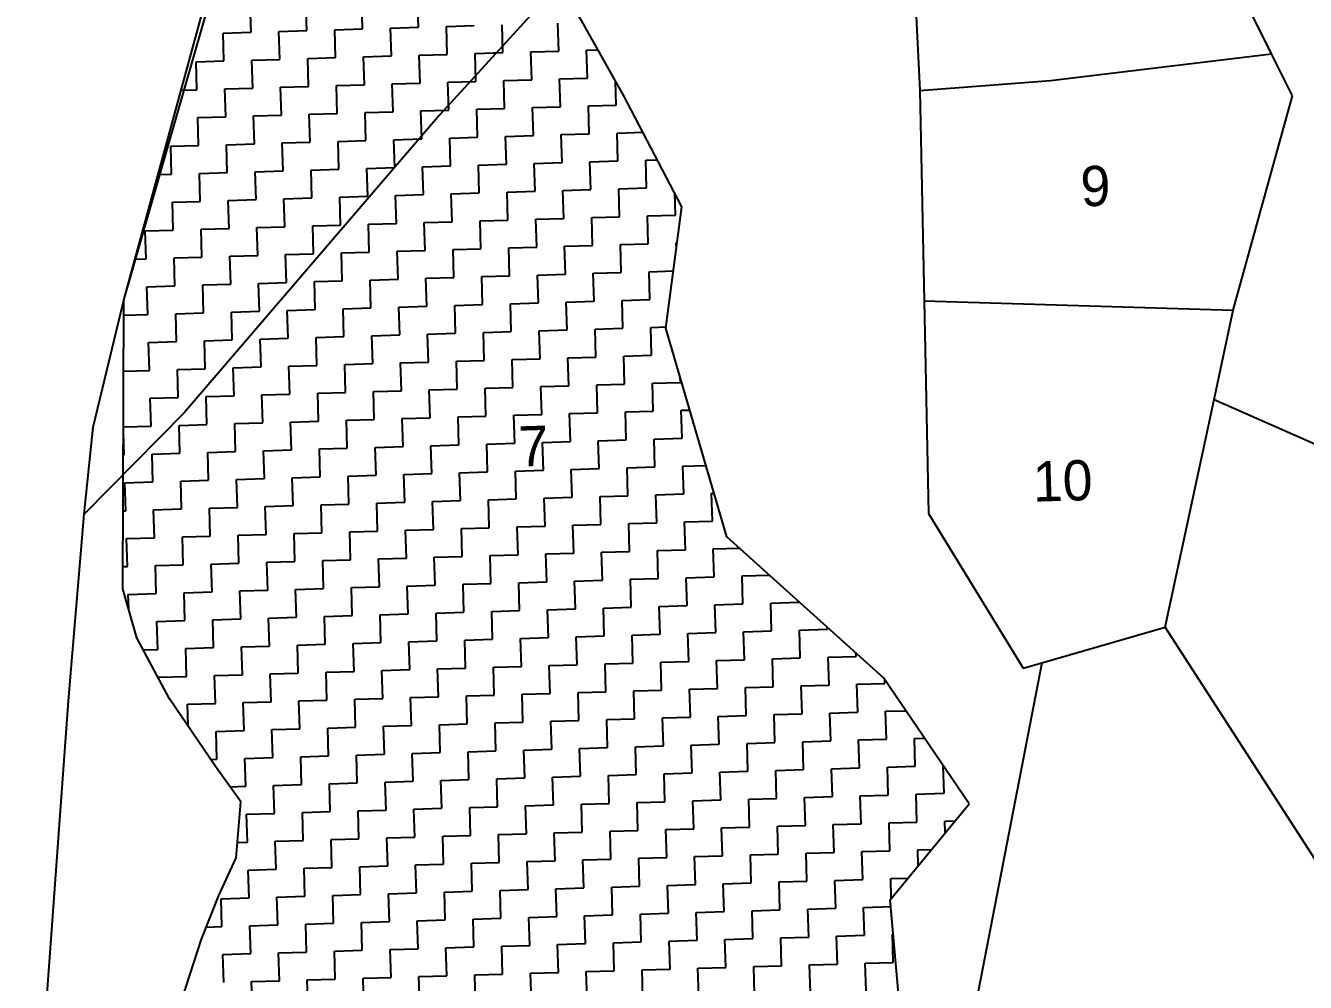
# Model space of a CAD drawing. Header units: metres. Extents: x 289662 to 290738, y 2016260 to 2018343.
# Drawn here: x 289930.3 to 290072.6, y 2017146.6 to 2017253 of the extents above; entities that cross this region are included whole.
import ezdxf
from ezdxf.enums import TextEntityAlignment as Align

# ---------------------------------------------------------------- set-up
doc = ezdxf.new("R2010")
doc.units = ezdxf.units.M
for name, color, linetype in [('POLY_HATCH', 12, 'Continuous'), ('POLY_PARCEL', 6, 'Continuous'), ('TEXT_PARCEL', 7, 'Continuous'), ('V_BOUND_LINE', 7, 'Continuous')]:
    doc.layers.add(name, color=color, linetype=linetype)
doc.styles.add('TEXT_MAP', font='', dxfattribs={"height": 2.5})
doc.styles.get('TEXT_MAP').set_extended_font_data('Kruti Dev 050')

msp = doc.modelspace()

# ---------------------------------------------------------------- linework, layer by layer
at = {"layer": 'POLY_HATCH'}
for p, q in [((289941.25, 2017222.41), (289968.96, 2017323.87)), ((289996.87, 2017245.16), (289991.83, 2017254.12)), ((290003.31, 2017232.79), (289996.87, 2017245.16)), ((290001.54, 2017219.3), (290003.31, 2017232.79)), ((289941.16, 2017190.32), (289941.25, 2017222.41)), ((290008.31, 2017196.09), (290001.54, 2017219.3)), ((290025.72, 2017180.43), (290008.31, 2017196.09)), ((289942.7, 2017184.86), (289941.16, 2017190.32)), ((289946.35, 2017178.09), (289942.7, 2017184.86)), ((290035.25, 2017166.41), (290025.72, 2017180.43)), ((289951.39, 2017170.67), (289946.35, 2017178.09)), ((289954.26, 2017166.63), (289951.39, 2017170.67)), ((289953.76, 2017160.42), (289954.26, 2017166.63)), ((290026.46, 2017155.74), (290035.25, 2017166.41)), ((289951.82, 2017156.23), (289953.76, 2017160.42)), ((289949.9, 2017151.36), (289951.82, 2017156.23)), ((290028.42, 2017133.7), (290026.46, 2017155.74)), ((289946.75, 2017141.63), (289949.9, 2017151.36))]:
    msp.add_line(p, q, dxfattribs=at)
at = {"layer": 'POLY_HATCH', "linetype": 'Continuous'}
for p, q in [((289974.02, 2017252.77), (289973.92, 2017255.87)), ((289955.4, 2017252.21), (289955.31, 2017255.32)), ((289961.61, 2017252.4), (289961.51, 2017255.5)), ((289967.81, 2017252.58), (289967.72, 2017255.69)), ((289977.12, 2017252.86), (289980.22, 2017252.96)), ((289983.41, 2017249.95), (289983.32, 2017253.05)), ((289989.62, 2017250.13), (289989.53, 2017253.23)), ((289952.3, 2017252.12), (289955.4, 2017252.21)), ((289952.39, 2017249.02), (289952.3, 2017252.12)), ((289958.5, 2017252.31), (289961.61, 2017252.4)), ((289958.6, 2017249.2), (289958.5, 2017252.31)), ((289964.71, 2017252.49), (289967.81, 2017252.58)), ((289964.8, 2017249.39), (289964.71, 2017252.49)), ((289970.91, 2017252.68), (289974.02, 2017252.77)), ((289971.01, 2017249.58), (289970.91, 2017252.68)), ((289977.21, 2017249.76), (289977.12, 2017252.86)), ((289986.52, 2017250.04), (289989.62, 2017250.13)), ((289986.61, 2017246.94), (289986.52, 2017250.04)), ((289992.72, 2017250.23), (289994, 2017250.26)), ((289992.81, 2017247.12), (289992.72, 2017250.23)), ((289949.29, 2017248.92), (289952.39, 2017249.02)), ((289949.38, 2017245.82), (289949.29, 2017248.92)), ((289955.49, 2017249.11), (289958.6, 2017249.2)), ((289955.59, 2017246.01), (289955.49, 2017249.11)), ((289961.7, 2017249.3), (289964.8, 2017249.39)), ((289961.79, 2017246.19), (289961.7, 2017249.3)), ((289967.9, 2017249.48), (289971.01, 2017249.58)), ((289968, 2017246.38), (289967.9, 2017249.48)), ((289974.11, 2017249.67), (289977.21, 2017249.76)), ((289974.2, 2017246.57), (289974.11, 2017249.67)), ((289980.31, 2017249.85), (289983.41, 2017249.95)), ((289980.41, 2017246.75), (289980.31, 2017249.85)), ((289947.63, 2017245.77), (289949.38, 2017245.82)), ((289952.49, 2017245.92), (289955.59, 2017246.01)), ((289952.58, 2017242.81), (289952.49, 2017245.92)), ((289958.69, 2017246.1), (289961.79, 2017246.19)), ((289958.78, 2017243), (289958.69, 2017246.1)), ((289964.89, 2017246.29), (289968, 2017246.38)), ((289964.99, 2017243.18), (289964.89, 2017246.29)), ((289971.1, 2017246.47), (289974.2, 2017246.57)), ((289971.19, 2017243.37), (289971.1, 2017246.47)), ((289977.3, 2017246.66), (289980.41, 2017246.75)), ((289977.4, 2017243.56), (289977.3, 2017246.66)), ((289983.51, 2017246.84), (289986.61, 2017246.94)), ((289983.6, 2017243.74), (289983.51, 2017246.84)), ((289989.71, 2017247.03), (289992.81, 2017247.12)), ((289989.81, 2017243.93), (289989.71, 2017247.03)), ((289996.01, 2017244.11), (289995.93, 2017246.83)), ((289955.68, 2017242.91), (289958.78, 2017243)), ((289961.88, 2017243.09), (289964.99, 2017243.18)), ((289961.98, 2017239.99), (289961.88, 2017243.09)), ((289968.09, 2017243.28), (289971.19, 2017243.37)), ((289968.18, 2017240.18), (289968.09, 2017243.28)), ((289974.29, 2017243.46), (289977.4, 2017243.56)), ((289974.39, 2017240.36), (289974.29, 2017243.46)), ((289980.5, 2017243.65), (289983.6, 2017243.74)), ((289980.59, 2017240.55), (289980.5, 2017243.65)), ((289986.7, 2017243.84), (289989.81, 2017243.93)), ((289986.8, 2017240.73), (289986.7, 2017243.84)), ((289992.91, 2017244.02), (289996.01, 2017244.11)), ((289993, 2017240.92), (289992.91, 2017244.02)), ((289949.48, 2017242.72), (289952.58, 2017242.81)), ((289949.57, 2017239.62), (289949.48, 2017242.72)), ((289955.77, 2017239.8), (289955.68, 2017242.91)), ((289965.08, 2017240.08), (289968.18, 2017240.18)), ((289965.17, 2017236.98), (289965.08, 2017240.08)), ((289971.28, 2017240.27), (289974.39, 2017240.36)), ((289971.38, 2017237.17), (289971.28, 2017240.27)), ((289977.49, 2017240.45), (289980.59, 2017240.55)), ((289977.58, 2017237.35), (289977.49, 2017240.45)), ((289983.69, 2017240.64), (289986.8, 2017240.73)), ((289983.79, 2017237.54), (289983.69, 2017240.64)), ((289989.9, 2017240.83), (289993, 2017240.92)), ((289989.99, 2017237.72), (289989.9, 2017240.83)), ((289996.1, 2017241.01), (289998.98, 2017241.1)), ((289996.2, 2017237.91), (289996.1, 2017241.01)), ((289946.47, 2017239.53), (289949.57, 2017239.62)), ((289946.56, 2017236.42), (289946.47, 2017239.53)), ((289952.67, 2017239.71), (289955.77, 2017239.8)), ((289952.76, 2017236.61), (289952.67, 2017239.71)), ((289958.88, 2017239.9), (289961.98, 2017239.99)), ((289958.97, 2017236.79), (289958.88, 2017239.9)), ((289974.48, 2017237.26), (289977.58, 2017237.35)), ((289974.57, 2017234.16), (289974.48, 2017237.26)), ((289980.68, 2017237.44), (289983.79, 2017237.54)), ((289980.78, 2017234.34), (289980.68, 2017237.44)), ((289986.89, 2017237.63), (289989.99, 2017237.72)), ((289986.98, 2017234.53), (289986.89, 2017237.63)), ((289993.09, 2017237.82), (289996.2, 2017237.91)), ((289993.19, 2017234.71), (289993.09, 2017237.82)), ((289999.3, 2017238), (290000.57, 2017238.04)), ((289999.39, 2017234.9), (289999.3, 2017238)), ((289945.07, 2017236.38), (289946.56, 2017236.42)), ((289949.66, 2017236.52), (289952.76, 2017236.61)), ((289949.75, 2017233.41), (289949.66, 2017236.52)), ((289955.87, 2017236.7), (289958.97, 2017236.79)), ((289955.96, 2017233.6), (289955.87, 2017236.7)), ((289962.07, 2017236.89), (289965.17, 2017236.98)), ((289962.16, 2017233.79), (289962.07, 2017236.89)), ((289968.28, 2017237.07), (289971.38, 2017237.17)), ((289968.37, 2017233.97), (289968.28, 2017237.07)), ((289983.88, 2017234.44), (289986.98, 2017234.53)), ((289983.97, 2017231.33), (289983.88, 2017234.44)), ((289990.08, 2017234.62), (289993.19, 2017234.71)), ((289990.18, 2017231.52), (289990.08, 2017234.62)), ((289996.29, 2017234.81), (289999.39, 2017234.9)), ((289996.38, 2017231.7), (289996.29, 2017234.81)), ((289946.65, 2017233.32), (289949.75, 2017233.41)), ((289946.75, 2017230.22), (289946.65, 2017233.32)), ((289952.86, 2017233.51), (289955.96, 2017233.6)), ((289952.95, 2017230.4), (289952.86, 2017233.51)), ((289959.06, 2017233.69), (289962.16, 2017233.79)), ((289959.15, 2017230.59), (289959.06, 2017233.69)), ((289965.27, 2017233.88), (289968.37, 2017233.97)), ((289965.36, 2017230.78), (289965.27, 2017233.88)), ((289971.47, 2017234.06), (289974.57, 2017234.16)), ((289971.56, 2017230.96), (289971.47, 2017234.06)), ((289977.67, 2017234.25), (289980.78, 2017234.34)), ((289977.77, 2017231.15), (289977.67, 2017234.25)), ((290002.59, 2017231.89), (290002.51, 2017234.32)), ((289993.28, 2017231.61), (289996.38, 2017231.7)), ((289993.37, 2017228.51), (289993.28, 2017231.61)), ((289999.48, 2017231.8), (290002.59, 2017231.89)), ((289999.58, 2017228.7), (289999.48, 2017231.8)), ((289943.64, 2017230.13), (289946.75, 2017230.22)), ((289943.74, 2017227.02), (289943.64, 2017230.13)), ((289949.85, 2017230.31), (289952.95, 2017230.4)), ((289949.94, 2017227.21), (289949.85, 2017230.31)), ((289956.05, 2017230.5), (289959.15, 2017230.59)), ((289956.15, 2017227.39), (289956.05, 2017230.5)), ((289962.26, 2017230.68), (289965.36, 2017230.78)), ((289962.35, 2017227.58), (289962.26, 2017230.68)), ((289968.46, 2017230.87), (289971.56, 2017230.96)), ((289968.55, 2017227.77), (289968.46, 2017230.87)), ((289974.67, 2017231.05), (289977.77, 2017231.15)), ((289974.76, 2017227.95), (289974.67, 2017231.05)), ((289980.87, 2017231.24), (289983.97, 2017231.33)), ((289980.96, 2017228.14), (289980.87, 2017231.24)), ((289987.07, 2017231.43), (289990.18, 2017231.52)), ((289987.17, 2017228.32), (289987.07, 2017231.43)), ((289996.47, 2017228.6), (289999.58, 2017228.7)), ((290002.68, 2017228.79), (290002.79, 2017228.79)), ((290002.7, 2017228.12), (290002.68, 2017228.79)), ((289953.04, 2017227.3), (289956.15, 2017227.39)), ((289953.14, 2017224.2), (289953.04, 2017227.3)), ((289959.25, 2017227.49), (289962.35, 2017227.58)), ((289959.34, 2017224.39), (289959.25, 2017227.49)), ((289965.45, 2017227.67), (289968.55, 2017227.77)), ((289965.54, 2017224.57), (289965.45, 2017227.67)), ((289971.66, 2017227.86), (289974.76, 2017227.95)), ((289971.75, 2017224.76), (289971.66, 2017227.86)), ((289977.86, 2017228.05), (289980.96, 2017228.14)), ((289977.95, 2017224.94), (289977.86, 2017228.05)), ((289984.07, 2017228.23), (289987.17, 2017228.32)), ((289984.16, 2017225.13), (289984.07, 2017228.23)), ((289990.27, 2017228.42), (289993.37, 2017228.51)), ((289990.36, 2017225.31), (289990.27, 2017228.42)), ((289996.57, 2017225.5), (289996.47, 2017228.6)), ((289942.5, 2017226.99), (289943.74, 2017227.02)), ((289946.84, 2017227.12), (289949.94, 2017227.21)), ((289946.93, 2017224.01), (289946.84, 2017227.12)), ((289962.44, 2017224.48), (289965.54, 2017224.57)), ((289962.54, 2017221.38), (289962.44, 2017224.48)), ((289968.65, 2017224.66), (289971.75, 2017224.76)), ((289968.74, 2017221.56), (289968.65, 2017224.66)), ((289974.85, 2017224.85), (289977.95, 2017224.94)), ((289974.94, 2017221.75), (289974.85, 2017224.85)), ((289981.06, 2017225.04), (289984.16, 2017225.13)), ((289981.15, 2017221.93), (289981.06, 2017225.04)), ((289987.26, 2017225.22), (289990.36, 2017225.31)), ((289987.35, 2017222.12), (289987.26, 2017225.22)), ((289993.46, 2017225.41), (289996.57, 2017225.5)), ((289993.56, 2017222.31), (289993.46, 2017225.41)), ((289999.67, 2017225.59), (290002.38, 2017225.67)), ((289999.76, 2017222.49), (289999.67, 2017225.59)), ((289943.83, 2017223.92), (289946.93, 2017224.01)), ((289943.92, 2017220.82), (289943.83, 2017223.92)), ((289950.03, 2017224.11), (289953.14, 2017224.2)), ((289950.13, 2017221), (289950.03, 2017224.11)), ((289956.24, 2017224.29), (289959.34, 2017224.39)), ((289956.33, 2017221.19), (289956.24, 2017224.29)), ((289971.84, 2017221.65), (289974.94, 2017221.75)), ((289971.93, 2017218.55), (289971.84, 2017221.65)), ((289978.05, 2017221.84), (289981.15, 2017221.93)), ((289978.14, 2017218.74), (289978.05, 2017221.84)), ((289984.25, 2017222.03), (289987.35, 2017222.12)), ((289984.34, 2017218.92), (289984.25, 2017222.03)), ((289990.46, 2017222.21), (289993.56, 2017222.31)), ((289990.55, 2017219.11), (289990.46, 2017222.21)), ((289996.66, 2017222.4), (289999.76, 2017222.49)), ((289996.75, 2017219.3), (289996.66, 2017222.4)), ((289941.25, 2017220.74), (289943.92, 2017220.82)), ((289947.02, 2017220.91), (289950.13, 2017221)), ((289947.12, 2017217.81), (289947.02, 2017220.91)), ((289953.23, 2017221.1), (289956.33, 2017221.19)), ((289953.32, 2017218), (289953.23, 2017221.1)), ((289959.43, 2017221.28), (289962.54, 2017221.38)), ((289959.53, 2017218.18), (289959.43, 2017221.28)), ((289965.64, 2017221.47), (289968.74, 2017221.56)), ((289965.73, 2017218.37), (289965.64, 2017221.47)), ((289975.04, 2017218.65), (289978.14, 2017218.74)), ((289981.24, 2017218.83), (289984.34, 2017218.92)), ((289981.33, 2017215.73), (289981.24, 2017218.83)), ((289987.45, 2017219.02), (289990.55, 2017219.11)), ((289987.54, 2017215.91), (289987.45, 2017219.02)), ((289993.65, 2017219.2), (289996.75, 2017219.3)), ((289993.74, 2017216.1), (289993.65, 2017219.2)), ((289999.86, 2017219.39), (290001.56, 2017219.44)), ((289999.95, 2017216.29), (289999.86, 2017219.39)), ((289944.01, 2017217.72), (289947.12, 2017217.81)), ((289944.11, 2017214.61), (289944.01, 2017217.72)), ((289950.22, 2017217.9), (289953.32, 2017218)), ((289950.31, 2017214.8), (289950.22, 2017217.9)), ((289956.42, 2017218.09), (289959.53, 2017218.18)), ((289956.52, 2017214.99), (289956.42, 2017218.09)), ((289962.63, 2017218.27), (289965.73, 2017218.37)), ((289962.72, 2017215.17), (289962.63, 2017218.27)), ((289968.83, 2017218.46), (289971.93, 2017218.55)), ((289968.93, 2017215.36), (289968.83, 2017218.46)), ((289975.13, 2017215.54), (289975.04, 2017218.65)), ((289984.44, 2017215.82), (289987.54, 2017215.91)), ((289990.64, 2017216.01), (289993.74, 2017216.1)), ((289990.73, 2017212.91), (289990.64, 2017216.01)), ((289996.85, 2017216.19), (289999.95, 2017216.29)), ((289996.94, 2017213.09), (289996.85, 2017216.19)), ((289941.23, 2017214.53), (289944.11, 2017214.61)), ((289947.21, 2017214.71), (289950.31, 2017214.8)), ((289947.3, 2017211.61), (289947.21, 2017214.71)), ((289953.41, 2017214.89), (289956.52, 2017214.99)), ((289953.51, 2017211.79), (289953.41, 2017214.89)), ((289959.62, 2017215.08), (289962.72, 2017215.17)), ((289959.71, 2017211.98), (289959.62, 2017215.08)), ((289965.82, 2017215.26), (289968.93, 2017215.36)), ((289965.92, 2017212.16), (289965.82, 2017215.26)), ((289972.03, 2017215.45), (289975.13, 2017215.54)), ((289972.12, 2017212.35), (289972.03, 2017215.45)), ((289978.23, 2017215.64), (289981.33, 2017215.73)), ((289978.33, 2017212.53), (289978.23, 2017215.64)), ((289984.53, 2017212.72), (289984.44, 2017215.82)), ((289993.84, 2017213), (289996.94, 2017213.09)), ((290000.04, 2017213.18), (290003.14, 2017213.28)), ((290000.13, 2017210.08), (290000.04, 2017213.18)), ((290003.14, 2017213.28), (290003.13, 2017213.88)), ((289944.2, 2017211.51), (289947.3, 2017211.61)), ((289950.41, 2017211.7), (289953.51, 2017211.79)), ((289950.5, 2017208.6), (289950.41, 2017211.7)), ((289956.61, 2017211.88), (289959.71, 2017211.98)), ((289956.7, 2017208.78), (289956.61, 2017211.88)), ((289962.81, 2017212.07), (289965.92, 2017212.16)), ((289962.91, 2017208.97), (289962.81, 2017212.07)), ((289969.02, 2017212.26), (289972.12, 2017212.35)), ((289969.11, 2017209.15), (289969.02, 2017212.26)), ((289975.22, 2017212.44), (289978.33, 2017212.53)), ((289975.32, 2017209.34), (289975.22, 2017212.44)), ((289981.43, 2017212.63), (289984.53, 2017212.72)), ((289981.52, 2017209.52), (289981.43, 2017212.63)), ((289987.63, 2017212.81), (289990.73, 2017212.91)), ((289987.72, 2017209.71), (289987.63, 2017212.81)), ((289993.93, 2017209.9), (289993.84, 2017213)), ((289944.29, 2017208.41), (289944.2, 2017211.51)), ((290003.24, 2017210.17), (290004.2, 2017210.2)), ((289953.6, 2017208.69), (289956.7, 2017208.78)), ((289959.8, 2017208.87), (289962.91, 2017208.97)), ((289959.9, 2017205.77), (289959.8, 2017208.87)), ((289966.01, 2017209.06), (289969.11, 2017209.15)), ((289966.1, 2017205.96), (289966.01, 2017209.06)), ((289972.21, 2017209.25), (289975.32, 2017209.34)), ((289972.31, 2017206.14), (289972.21, 2017209.25)), ((289978.42, 2017209.43), (289981.52, 2017209.52)), ((289978.51, 2017206.33), (289978.42, 2017209.43)), ((289984.62, 2017209.62), (289987.72, 2017209.71)), ((289984.72, 2017206.52), (289984.62, 2017209.62)), ((289990.83, 2017209.8), (289993.93, 2017209.9)), ((289990.92, 2017206.7), (289990.83, 2017209.8)), ((289997.03, 2017209.99), (290000.13, 2017210.08)), ((289997.12, 2017206.89), (289997.03, 2017209.99)), ((290003.33, 2017207.07), (290003.24, 2017210.17)), ((289941.21, 2017208.32), (289944.29, 2017208.41)), ((289941.28, 2017205.21), (289941.21, 2017207.7)), ((289947.4, 2017208.5), (289950.5, 2017208.6)), ((289947.49, 2017205.4), (289947.4, 2017208.5)), ((289953.69, 2017205.59), (289953.6, 2017208.69)), ((289963, 2017205.87), (289966.1, 2017205.96)), ((289969.2, 2017206.05), (289972.31, 2017206.14)), ((289969.3, 2017202.95), (289969.2, 2017206.05)), ((289975.41, 2017206.24), (289978.51, 2017206.33)), ((289975.5, 2017203.13), (289975.41, 2017206.24)), ((289981.61, 2017206.42), (289984.72, 2017206.52)), ((289981.71, 2017203.32), (289981.61, 2017206.42)), ((289987.82, 2017206.61), (289990.92, 2017206.7)), ((289987.91, 2017203.51), (289987.82, 2017206.61)), ((289994.02, 2017206.79), (289997.12, 2017206.89)), ((289994.12, 2017203.69), (289994.02, 2017206.79)), ((290000.23, 2017206.98), (290003.33, 2017207.07)), ((290000.32, 2017203.88), (290000.23, 2017206.98)), ((289941.2, 2017205.21), (289941.28, 2017205.21)), ((289944.39, 2017205.31), (289947.49, 2017205.4)), ((289944.48, 2017202.21), (289944.39, 2017205.31)), ((289950.59, 2017205.49), (289953.69, 2017205.59)), ((289950.68, 2017202.39), (289950.59, 2017205.49)), ((289956.8, 2017205.68), (289959.9, 2017205.77)), ((289956.89, 2017202.58), (289956.8, 2017205.68)), ((289963.09, 2017202.76), (289963, 2017205.87)), ((289972.4, 2017203.04), (289975.5, 2017203.13)), ((289978.6, 2017203.23), (289981.71, 2017203.32)), ((289978.7, 2017200.13), (289978.6, 2017203.23)), ((289984.81, 2017203.41), (289987.91, 2017203.51)), ((289984.9, 2017200.31), (289984.81, 2017203.41)), ((289991.01, 2017203.6), (289994.12, 2017203.69)), ((289991.11, 2017200.5), (289991.01, 2017203.6)), ((289997.22, 2017203.78), (290000.32, 2017203.88)), ((289997.31, 2017200.68), (289997.22, 2017203.78)), ((290003.42, 2017203.97), (290005.99, 2017204.05)), ((290003.51, 2017200.87), (290003.42, 2017203.97)), ((289941.38, 2017202.11), (289944.48, 2017202.21)), ((289941.47, 2017199.01), (289941.38, 2017202.11)), ((289947.58, 2017202.3), (289950.68, 2017202.39)), ((289947.67, 2017199.2), (289947.58, 2017202.3)), ((289953.79, 2017202.48), (289956.89, 2017202.58)), ((289953.88, 2017199.38), (289953.79, 2017202.48)), ((289959.99, 2017202.67), (289963.09, 2017202.76)), ((289960.08, 2017199.57), (289959.99, 2017202.67)), ((289966.19, 2017202.86), (289969.3, 2017202.95)), ((289966.29, 2017199.75), (289966.19, 2017202.86)), ((289972.49, 2017199.94), (289972.4, 2017203.04)), ((289981.8, 2017200.22), (289984.9, 2017200.31)), ((289981.89, 2017197.12), (289981.8, 2017200.22)), ((289988, 2017200.4), (289991.11, 2017200.5)), ((289988.1, 2017197.3), (289988, 2017200.4)), ((289994.21, 2017200.59), (289997.31, 2017200.68)), ((289994.3, 2017197.49), (289994.21, 2017200.59)), ((290000.41, 2017200.78), (290003.51, 2017200.87)), ((290000.51, 2017197.67), (290000.41, 2017200.78)), ((290006.62, 2017200.96), (290006.89, 2017200.97)), ((290006.71, 2017197.86), (290006.62, 2017200.96)), ((289941.19, 2017199), (289941.47, 2017199.01)), ((289944.57, 2017199.1), (289947.67, 2017199.2)), ((289944.67, 2017196), (289944.57, 2017199.1)), ((289950.78, 2017199.29), (289953.88, 2017199.38)), ((289950.87, 2017196.19), (289950.78, 2017199.29)), ((289956.98, 2017199.47), (289960.08, 2017199.57)), ((289957.07, 2017196.37), (289956.98, 2017199.47)), ((289963.19, 2017199.66), (289966.29, 2017199.75)), ((289963.28, 2017196.56), (289963.19, 2017199.66)), ((289969.39, 2017199.85), (289972.49, 2017199.94)), ((289969.48, 2017196.74), (289969.39, 2017199.85)), ((289975.59, 2017200.03), (289978.7, 2017200.13)), ((289975.69, 2017196.93), (289975.59, 2017200.03)), ((289991.2, 2017197.39), (289994.3, 2017197.49)), ((289991.29, 2017194.29), (289991.2, 2017197.39)), ((289997.4, 2017197.58), (290000.51, 2017197.67)), ((289997.5, 2017194.48), (289997.4, 2017197.58)), ((290003.61, 2017197.77), (290006.71, 2017197.86)), ((290003.7, 2017194.66), (290003.61, 2017197.77)), ((289941.56, 2017195.91), (289944.67, 2017196)), ((289947.77, 2017196.09), (289950.87, 2017196.19)), ((289947.86, 2017192.99), (289947.77, 2017196.09)), ((289953.97, 2017196.28), (289957.07, 2017196.37)), ((289954.06, 2017193.18), (289953.97, 2017196.28)), ((289960.18, 2017196.47), (289963.28, 2017196.56)), ((289960.27, 2017193.36), (289960.18, 2017196.47)), ((289966.38, 2017196.65), (289969.48, 2017196.74)), ((289966.47, 2017193.55), (289966.38, 2017196.65)), ((289972.59, 2017196.84), (289975.69, 2017196.93)), ((289972.68, 2017193.73), (289972.59, 2017196.84)), ((289978.79, 2017197.02), (289981.89, 2017197.12)), ((289978.88, 2017193.92), (289978.79, 2017197.02)), ((289984.99, 2017197.21), (289988.1, 2017197.3)), ((289985.09, 2017194.11), (289984.99, 2017197.21)), ((289941.66, 2017192.81), (289941.56, 2017195.91)), ((290000.6, 2017194.57), (290003.7, 2017194.66)), ((290000.69, 2017191.47), (290000.6, 2017194.57)), ((290006.8, 2017194.76), (290009.7, 2017194.84)), ((290006.9, 2017191.65), (290006.8, 2017194.76)), ((289950.96, 2017193.08), (289954.06, 2017193.18)), ((289957.17, 2017193.27), (289960.27, 2017193.36)), ((289957.26, 2017190.17), (289957.17, 2017193.27)), ((289963.37, 2017193.46), (289966.47, 2017193.55)), ((289963.46, 2017190.35), (289963.37, 2017193.46)), ((289969.58, 2017193.64), (289972.68, 2017193.73)), ((289969.67, 2017190.54), (289969.58, 2017193.64)), ((289975.78, 2017193.83), (289978.88, 2017193.92)), ((289975.87, 2017190.73), (289975.78, 2017193.83)), ((289981.98, 2017194.01), (289985.09, 2017194.11)), ((289982.08, 2017190.91), (289981.98, 2017194.01)), ((289988.19, 2017194.2), (289991.29, 2017194.29)), ((289988.28, 2017191.1), (289988.19, 2017194.2)), ((289994.39, 2017194.39), (289997.5, 2017194.48)), ((289994.49, 2017191.28), (289994.39, 2017194.39)), ((289941.17, 2017192.79), (289941.66, 2017192.81)), ((289944.76, 2017192.9), (289947.86, 2017192.99)), ((289944.85, 2017189.8), (289944.76, 2017192.9)), ((289951.06, 2017189.98), (289950.96, 2017193.08)), ((290010, 2017191.75), (290013.04, 2017191.84)), ((290010.09, 2017188.65), (290010, 2017191.75)), ((289960.36, 2017190.26), (289963.46, 2017190.35)), ((289960.45, 2017187.16), (289960.36, 2017190.26)), ((289966.57, 2017190.45), (289969.67, 2017190.54)), ((289966.66, 2017187.34), (289966.57, 2017190.45)), ((289972.77, 2017190.63), (289975.87, 2017190.73)), ((289972.86, 2017187.53), (289972.77, 2017190.63)), ((289978.98, 2017190.82), (289982.08, 2017190.91)), ((289979.07, 2017187.72), (289978.98, 2017190.82)), ((289985.18, 2017191), (289988.28, 2017191.1)), ((289985.27, 2017187.9), (289985.18, 2017191)), ((289991.38, 2017191.19), (289994.49, 2017191.28)), ((289991.48, 2017188.09), (289991.38, 2017191.19)), ((289997.59, 2017191.38), (290000.69, 2017191.47)), ((289997.68, 2017188.27), (289997.59, 2017191.38)), ((290003.79, 2017191.56), (290006.9, 2017191.65)), ((290003.89, 2017188.46), (290003.79, 2017191.56)), ((289941.75, 2017189.7), (289944.85, 2017189.8)), ((289941.8, 2017188.07), (289941.75, 2017189.7)), ((289947.95, 2017189.89), (289951.06, 2017189.98)), ((289948.05, 2017186.79), (289947.95, 2017189.89)), ((289954.16, 2017190.08), (289957.26, 2017190.17)), ((289954.25, 2017186.97), (289954.16, 2017190.08)), ((290016.3, 2017188.83), (290016.29, 2017188.91)), ((289969.76, 2017187.44), (289972.86, 2017187.53)), ((289969.85, 2017184.34), (289969.76, 2017187.44)), ((289975.97, 2017187.62), (289979.07, 2017187.72)), ((289976.06, 2017184.52), (289975.97, 2017187.62)), ((289982.17, 2017187.81), (289985.27, 2017187.9)), ((289982.26, 2017184.71), (289982.17, 2017187.81)), ((289988.38, 2017187.99), (289991.48, 2017188.09)), ((289988.47, 2017184.89), (289988.38, 2017187.99)), ((289994.58, 2017188.18), (289997.68, 2017188.27)), ((289994.67, 2017185.08), (289994.58, 2017188.18)), ((290000.78, 2017188.37), (290003.89, 2017188.46)), ((290000.88, 2017185.26), (290000.78, 2017188.37)), ((290006.99, 2017188.55), (290010.09, 2017188.65)), ((290007.08, 2017185.45), (290006.99, 2017188.55)), ((290013.19, 2017188.74), (290016.3, 2017188.83)), ((290013.29, 2017185.64), (290013.19, 2017188.74)), ((289944.94, 2017186.69), (289948.05, 2017186.79)), ((289945.04, 2017183.59), (289944.94, 2017186.69)), ((289951.15, 2017186.88), (289954.25, 2017186.97)), ((289951.24, 2017183.78), (289951.15, 2017186.88)), ((289957.35, 2017187.07), (289960.45, 2017187.16)), ((289957.45, 2017183.96), (289957.35, 2017187.07)), ((289963.56, 2017187.25), (289966.66, 2017187.34)), ((289963.65, 2017184.15), (289963.56, 2017187.25)), ((290019.49, 2017185.82), (290019.48, 2017186.04)), ((289979.16, 2017184.61), (289982.26, 2017184.71)), ((289979.25, 2017181.51), (289979.16, 2017184.61)), ((289985.37, 2017184.8), (289988.47, 2017184.89)), ((289985.46, 2017181.7), (289985.37, 2017184.8)), ((289991.57, 2017184.99), (289994.67, 2017185.08)), ((289991.66, 2017181.88), (289991.57, 2017184.99)), ((289997.77, 2017185.17), (290000.88, 2017185.26)), ((289997.87, 2017182.07), (289997.77, 2017185.17)), ((290003.98, 2017185.36), (290007.08, 2017185.45)), ((290004.07, 2017182.25), (290003.98, 2017185.36)), ((290010.18, 2017185.54), (290013.29, 2017185.64)), ((290010.28, 2017182.44), (290010.18, 2017185.54)), ((290016.39, 2017185.73), (290019.49, 2017185.82)), ((290016.48, 2017182.63), (290016.39, 2017185.73)), ((289943.41, 2017183.54), (289945.04, 2017183.59)), ((289948.14, 2017183.68), (289951.24, 2017183.78)), ((289948.23, 2017180.58), (289948.14, 2017183.68)), ((289954.34, 2017183.87), (289957.45, 2017183.96)), ((289954.44, 2017180.77), (289954.34, 2017183.87)), ((289960.55, 2017184.06), (289963.65, 2017184.15)), ((289960.64, 2017180.95), (289960.55, 2017184.06)), ((289966.75, 2017184.24), (289969.85, 2017184.34)), ((289966.85, 2017181.14), (289966.75, 2017184.24)), ((289972.96, 2017184.43), (289976.06, 2017184.52)), ((289973.05, 2017181.33), (289972.96, 2017184.43)), ((290022.69, 2017182.81), (290022.67, 2017183.17)), ((289988.56, 2017181.79), (289991.66, 2017181.88)), ((289988.65, 2017178.69), (289988.56, 2017181.79)), ((289994.77, 2017181.98), (289997.87, 2017182.07)), ((289994.86, 2017178.87), (289994.77, 2017181.98)), ((290000.97, 2017182.16), (290004.07, 2017182.25)), ((290001.06, 2017179.06), (290000.97, 2017182.16)), ((290007.17, 2017182.35), (290010.28, 2017182.44)), ((290007.27, 2017179.25), (290007.17, 2017182.35)), ((290013.38, 2017182.53), (290016.48, 2017182.63)), ((290013.47, 2017179.43), (290013.38, 2017182.53)), ((290019.58, 2017182.72), (290022.69, 2017182.81)), ((290019.68, 2017179.62), (290019.58, 2017182.72)), ((289945.13, 2017180.49), (289948.23, 2017180.58)), ((289945.13, 2017180.35), (289945.13, 2017180.49)), ((289951.33, 2017180.68), (289954.44, 2017180.77)), ((289951.43, 2017177.57), (289951.33, 2017180.68)), ((289957.54, 2017180.86), (289960.64, 2017180.95)), ((289957.63, 2017177.76), (289957.54, 2017180.86)), ((289963.74, 2017181.05), (289966.85, 2017181.14)), ((289963.84, 2017177.94), (289963.74, 2017181.05)), ((289969.95, 2017181.23), (289973.05, 2017181.33)), ((289970.04, 2017178.13), (289969.95, 2017181.23)), ((289976.15, 2017181.42), (289979.25, 2017181.51)), ((289976.24, 2017178.32), (289976.15, 2017181.42)), ((289982.36, 2017181.6), (289985.46, 2017181.7)), ((289982.45, 2017178.5), (289982.36, 2017181.6)), ((289991.76, 2017178.78), (289994.86, 2017178.87)), ((289997.96, 2017178.97), (290001.06, 2017179.06)), ((289998.05, 2017175.86), (289997.96, 2017178.97)), ((290004.16, 2017179.15), (290007.27, 2017179.25)), ((290004.26, 2017176.05), (290004.16, 2017179.15)), ((290010.37, 2017179.34), (290013.47, 2017179.43)), ((290010.46, 2017176.24), (290010.37, 2017179.34)), ((290016.57, 2017179.52), (290019.68, 2017179.62)), ((290016.67, 2017176.42), (290016.57, 2017179.52)), ((290022.78, 2017179.71), (290025.88, 2017179.8)), ((290022.87, 2017176.61), (290022.78, 2017179.71)), ((290025.88, 2017179.8), (290025.87, 2017180.21)), ((289948.32, 2017177.48), (289951.43, 2017177.57)), ((289948.4, 2017175.08), (289948.32, 2017177.48)), ((289954.53, 2017177.67), (289957.63, 2017177.76)), ((289954.62, 2017174.56), (289954.53, 2017177.67)), ((289960.73, 2017177.85), (289963.84, 2017177.94)), ((289960.83, 2017174.75), (289960.73, 2017177.85)), ((289966.94, 2017178.04), (289970.04, 2017178.13)), ((289967.03, 2017174.94), (289966.94, 2017178.04)), ((289973.14, 2017178.22), (289976.24, 2017178.32)), ((289973.24, 2017175.12), (289973.14, 2017178.22)), ((289979.35, 2017178.41), (289982.45, 2017178.5)), ((289979.44, 2017175.31), (289979.35, 2017178.41)), ((289985.55, 2017178.6), (289988.65, 2017178.69)), ((289985.64, 2017175.49), (289985.55, 2017178.6)), ((289991.85, 2017175.68), (289991.76, 2017178.78)), ((290001.16, 2017175.96), (290004.26, 2017176.05)), ((290007.36, 2017176.14), (290010.46, 2017176.24)), ((290007.45, 2017173.04), (290007.36, 2017176.14)), ((290013.56, 2017176.33), (290016.67, 2017176.42)), ((290013.66, 2017173.23), (290013.56, 2017176.33)), ((290019.77, 2017176.51), (290022.87, 2017176.61)), ((290019.86, 2017173.41), (290019.77, 2017176.51)), ((290025.97, 2017176.7), (290028.21, 2017176.77)), ((290026.07, 2017173.6), (290025.97, 2017176.7)), ((289957.72, 2017174.66), (289960.83, 2017174.75)), ((289957.82, 2017171.55), (289957.72, 2017174.66)), ((289963.93, 2017174.84), (289967.03, 2017174.94)), ((289964.02, 2017171.74), (289963.93, 2017174.84)), ((289970.13, 2017175.03), (289973.24, 2017175.12)), ((289970.23, 2017171.93), (289970.13, 2017175.03)), ((289976.34, 2017175.21), (289979.44, 2017175.31)), ((289976.43, 2017172.11), (289976.34, 2017175.21)), ((289982.54, 2017175.4), (289985.64, 2017175.49)), ((289982.64, 2017172.3), (289982.54, 2017175.4)), ((289988.75, 2017175.59), (289991.85, 2017175.68)), ((289988.84, 2017172.48), (289988.75, 2017175.59)), ((289994.95, 2017175.77), (289998.05, 2017175.86)), ((289995.04, 2017172.67), (289994.95, 2017175.77)), ((290001.25, 2017172.86), (290001.16, 2017175.96)), ((289951.52, 2017174.47), (289954.62, 2017174.56)), ((289951.61, 2017171.37), (289951.52, 2017174.47)), ((290010.56, 2017173.13), (290013.66, 2017173.23)), ((290016.76, 2017173.32), (290019.86, 2017173.41)), ((290016.85, 2017170.22), (290016.76, 2017173.32)), ((290022.96, 2017173.51), (290026.07, 2017173.6)), ((290023.06, 2017170.4), (290022.96, 2017173.51)), ((290029.17, 2017173.69), (290030.28, 2017173.72)), ((290029.26, 2017170.59), (290029.17, 2017173.69)), ((289967.12, 2017171.83), (289970.23, 2017171.93)), ((289967.22, 2017168.73), (289967.12, 2017171.83)), ((289973.33, 2017172.02), (289976.43, 2017172.11)), ((289973.42, 2017168.92), (289973.33, 2017172.02)), ((289979.53, 2017172.2), (289982.64, 2017172.3)), ((289979.63, 2017169.1), (289979.53, 2017172.2)), ((289985.74, 2017172.39), (289988.84, 2017172.48)), ((289985.83, 2017169.29), (289985.74, 2017172.39)), ((289991.94, 2017172.58), (289995.04, 2017172.67)), ((289992.03, 2017169.47), (289991.94, 2017172.58)), ((289998.15, 2017172.76), (290001.25, 2017172.86)), ((289998.24, 2017169.66), (289998.15, 2017172.76)), ((290004.35, 2017172.95), (290007.45, 2017173.04)), ((290004.44, 2017169.85), (290004.35, 2017172.95)), ((290010.65, 2017170.03), (290010.56, 2017173.13)), ((289950.93, 2017171.35), (289951.61, 2017171.37)), ((289954.71, 2017171.46), (289957.82, 2017171.55)), ((289954.81, 2017168.36), (289954.71, 2017171.46)), ((289960.92, 2017171.65), (289964.02, 2017171.74)), ((289961.01, 2017168.55), (289960.92, 2017171.65)), ((290019.95, 2017170.31), (290023.06, 2017170.4)), ((290026.16, 2017170.5), (290029.26, 2017170.59)), ((290026.25, 2017167.39), (290026.16, 2017170.5)), ((290032.46, 2017167.58), (290032.36, 2017170.65)), ((289970.32, 2017168.82), (289973.42, 2017168.92)), ((289976.52, 2017169.01), (289979.63, 2017169.1)), ((289976.62, 2017165.91), (289976.52, 2017169.01)), ((289982.73, 2017169.2), (289985.83, 2017169.29)), ((289982.82, 2017166.09), (289982.73, 2017169.2)), ((289988.93, 2017169.38), (289992.03, 2017169.47)), ((289989.03, 2017166.28), (289988.93, 2017169.38)), ((289995.14, 2017169.57), (289998.24, 2017169.66)), ((289995.23, 2017166.46), (289995.14, 2017169.57)), ((290001.34, 2017169.75), (290004.44, 2017169.85)), ((290001.43, 2017166.65), (290001.34, 2017169.75)), ((290007.55, 2017169.94), (290010.65, 2017170.03)), ((290007.64, 2017166.84), (290007.55, 2017169.94)), ((290013.75, 2017170.12), (290016.85, 2017170.22)), ((290013.84, 2017167.02), (290013.75, 2017170.12)), ((290020.05, 2017167.21), (290019.95, 2017170.31)), ((289953.07, 2017168.31), (289954.81, 2017168.36)), ((289957.91, 2017168.45), (289961.01, 2017168.55)), ((289958, 2017165.35), (289957.91, 2017168.45)), ((289964.11, 2017168.64), (289967.22, 2017168.73)), ((289964.21, 2017165.54), (289964.11, 2017168.64)), ((289970.41, 2017165.72), (289970.32, 2017168.82)), ((290029.35, 2017167.49), (290032.46, 2017167.58)), ((290029.45, 2017164.38), (290029.35, 2017167.49)), ((289979.72, 2017166), (289982.82, 2017166.09)), ((289985.92, 2017166.19), (289989.03, 2017166.28)), ((289986.02, 2017163.08), (289985.92, 2017166.19)), ((289992.13, 2017166.37), (289995.23, 2017166.46)), ((289992.22, 2017163.27), (289992.13, 2017166.37)), ((289998.33, 2017166.56), (290001.43, 2017166.65)), ((289998.42, 2017163.46), (289998.33, 2017166.56)), ((290004.54, 2017166.74), (290007.64, 2017166.84)), ((290004.63, 2017163.64), (290004.54, 2017166.74)), ((290010.74, 2017166.93), (290013.84, 2017167.02)), ((290010.83, 2017163.83), (290010.74, 2017166.93)), ((290016.95, 2017167.12), (290020.05, 2017167.21)), ((290017.04, 2017164.01), (290016.95, 2017167.12)), ((290023.15, 2017167.3), (290026.25, 2017167.39)), ((290023.24, 2017164.2), (290023.15, 2017167.3)), ((289954.9, 2017165.26), (289958, 2017165.35)), ((289954.99, 2017162.15), (289954.9, 2017165.26)), ((289961.11, 2017165.44), (289964.21, 2017165.54)), ((289961.2, 2017162.34), (289961.11, 2017165.44)), ((289967.31, 2017165.63), (289970.41, 2017165.72)), ((289967.4, 2017162.53), (289967.31, 2017165.63)), ((289973.51, 2017165.81), (289976.62, 2017165.91)), ((289973.61, 2017162.71), (289973.51, 2017165.81)), ((289979.81, 2017162.9), (289979.72, 2017166)), ((289989.12, 2017163.18), (289992.22, 2017163.27)), ((289995.32, 2017163.36), (289998.42, 2017163.46)), ((289995.42, 2017160.26), (289995.32, 2017163.36)), ((290001.53, 2017163.55), (290004.63, 2017163.64)), ((290001.62, 2017160.45), (290001.53, 2017163.55)), ((290007.73, 2017163.73), (290010.83, 2017163.83)), ((290007.82, 2017160.63), (290007.73, 2017163.73)), ((290013.94, 2017163.92), (290017.04, 2017164.01)), ((290014.03, 2017160.82), (290013.94, 2017163.92)), ((290020.14, 2017164.11), (290023.24, 2017164.2)), ((290020.23, 2017161), (290020.14, 2017164.11)), ((290026.35, 2017164.29), (290029.45, 2017164.38)), ((290026.44, 2017161.19), (290026.35, 2017164.29)), ((290032.55, 2017164.48), (290033.68, 2017164.51)), ((290032.59, 2017163.18), (290032.55, 2017164.48)), ((289953.9, 2017162.12), (289954.99, 2017162.15)), ((289958.1, 2017162.25), (289961.2, 2017162.34)), ((289958.19, 2017159.15), (289958.1, 2017162.25)), ((289964.3, 2017162.43), (289967.4, 2017162.53)), ((289964.39, 2017159.33), (289964.3, 2017162.43)), ((289970.5, 2017162.62), (289973.61, 2017162.71)), ((289970.6, 2017159.52), (289970.5, 2017162.62)), ((289976.71, 2017162.81), (289979.81, 2017162.9)), ((289976.8, 2017159.7), (289976.71, 2017162.81)), ((289982.91, 2017162.99), (289986.02, 2017163.08)), ((289983.01, 2017159.89), (289982.91, 2017162.99)), ((289989.21, 2017160.07), (289989.12, 2017163.18)), ((289998.52, 2017160.35), (290001.62, 2017160.45)), ((290004.72, 2017160.54), (290007.82, 2017160.63)), ((290004.82, 2017157.44), (290004.72, 2017160.54)), ((290010.93, 2017160.72), (290014.03, 2017160.82)), ((290011.02, 2017157.62), (290010.93, 2017160.72)), ((290017.13, 2017160.91), (290020.23, 2017161)), ((290017.22, 2017157.81), (290017.13, 2017160.91)), ((290023.34, 2017161.1), (290026.44, 2017161.19)), ((290023.43, 2017157.99), (290023.34, 2017161.1)), ((290029.54, 2017161.28), (290031.06, 2017161.33)), ((290029.59, 2017159.54), (290029.54, 2017161.28)), ((289955.09, 2017159.05), (289958.19, 2017159.15)), ((289955.18, 2017155.95), (289955.09, 2017159.05)), ((289961.29, 2017159.24), (289964.39, 2017159.33)), ((289961.38, 2017156.14), (289961.29, 2017159.24)), ((289967.5, 2017159.42), (289970.6, 2017159.52)), ((289967.59, 2017156.32), (289967.5, 2017159.42)), ((289973.7, 2017159.61), (289976.8, 2017159.7)), ((289973.79, 2017156.51), (289973.7, 2017159.61)), ((289979.9, 2017159.8), (289983.01, 2017159.89)), ((289980, 2017156.69), (289979.9, 2017159.8)), ((289986.11, 2017159.98), (289989.21, 2017160.07)), ((289986.2, 2017156.88), (289986.11, 2017159.98)), ((289992.31, 2017160.17), (289995.42, 2017160.26)), ((289992.41, 2017157.07), (289992.31, 2017160.17)), ((289998.61, 2017157.25), (289998.52, 2017160.35)), ((290007.92, 2017157.53), (290011.02, 2017157.62)), ((290008.01, 2017154.43), (290007.92, 2017157.53)), ((290014.12, 2017157.72), (290017.22, 2017157.81)), ((290014.21, 2017154.61), (290014.12, 2017157.72)), ((290020.33, 2017157.9), (290023.43, 2017157.99)), ((290020.42, 2017154.8), (290020.33, 2017157.9)), ((290026.53, 2017158.09), (290028.44, 2017158.14)), ((290026.6, 2017155.91), (290026.53, 2017158.09)), ((289958.28, 2017156.04), (289961.38, 2017156.14)), ((289964.49, 2017156.23), (289967.59, 2017156.32)), ((289964.58, 2017153.13), (289964.49, 2017156.23)), ((289970.69, 2017156.41), (289973.79, 2017156.51)), ((289970.78, 2017153.31), (289970.69, 2017156.41)), ((289976.9, 2017156.6), (289980, 2017156.69)), ((289976.99, 2017153.5), (289976.9, 2017156.6)), ((289983.1, 2017156.79), (289986.2, 2017156.88)), ((289983.19, 2017153.68), (289983.1, 2017156.79)), ((289989.3, 2017156.97), (289992.41, 2017157.07)), ((289989.4, 2017153.87), (289989.3, 2017156.97)), ((289995.51, 2017157.16), (289998.61, 2017157.25)), ((289995.6, 2017154.06), (289995.51, 2017157.16)), ((290001.71, 2017157.34), (290004.82, 2017157.44)), ((290001.81, 2017154.24), (290001.71, 2017157.34)), ((289952.08, 2017155.86), (289955.18, 2017155.95)), ((289952.17, 2017152.76), (289952.08, 2017155.86)), ((289958.37, 2017152.94), (289958.28, 2017156.04)), ((290017.32, 2017154.71), (290020.42, 2017154.8)), ((290017.41, 2017151.6), (290017.32, 2017154.71)), ((290023.52, 2017154.89), (290026.53, 2017154.98)), ((290023.61, 2017151.79), (290023.52, 2017154.89)), ((289967.68, 2017153.22), (289970.78, 2017153.31)), ((289973.89, 2017153.41), (289976.99, 2017153.5)), ((289973.98, 2017150.3), (289973.89, 2017153.41)), ((289980.09, 2017153.59), (289983.19, 2017153.68)), ((289980.18, 2017150.49), (289980.09, 2017153.59)), ((289986.29, 2017153.78), (289989.4, 2017153.87)), ((289986.39, 2017150.67), (289986.29, 2017153.78)), ((289992.5, 2017153.96), (289995.6, 2017154.06)), ((289992.59, 2017150.86), (289992.5, 2017153.96)), ((289998.7, 2017154.15), (290001.81, 2017154.24)), ((289998.8, 2017151.05), (289998.7, 2017154.15)), ((290004.91, 2017154.33), (290008.01, 2017154.43)), ((290005, 2017151.23), (290004.91, 2017154.33)), ((290011.11, 2017154.52), (290014.21, 2017154.61)), ((290011.21, 2017151.42), (290011.11, 2017154.52)), ((289950.43, 2017152.7), (289952.17, 2017152.76)), ((289955.27, 2017152.85), (289958.37, 2017152.94)), ((289955.37, 2017149.75), (289955.27, 2017152.85)), ((289961.48, 2017153.03), (289964.58, 2017153.13)), ((289961.57, 2017149.93), (289961.48, 2017153.03)), ((289967.77, 2017150.12), (289967.68, 2017153.22)), ((290026.72, 2017151.88), (290026.8, 2017151.89)), ((290026.81, 2017148.78), (290026.72, 2017151.88)), ((289977.08, 2017150.4), (289980.18, 2017150.49)), ((289983.29, 2017150.58), (289986.39, 2017150.67)), ((289983.38, 2017147.48), (289983.29, 2017150.58)), ((289989.49, 2017150.77), (289992.59, 2017150.86)), ((289989.58, 2017147.67), (289989.49, 2017150.77)), ((289995.69, 2017150.95), (289998.8, 2017151.05)), ((289995.79, 2017147.85), (289995.69, 2017150.95)), ((290001.9, 2017151.14), (290005, 2017151.23)), ((290001.99, 2017148.04), (290001.9, 2017151.14)), ((290008.1, 2017151.33), (290011.21, 2017151.42)), ((290008.2, 2017148.22), (290008.1, 2017151.33)), ((290014.31, 2017151.51), (290017.41, 2017151.6)), ((290014.4, 2017148.41), (290014.31, 2017151.51)), ((290020.51, 2017151.7), (290023.61, 2017151.79)), ((290020.61, 2017148.59), (290020.51, 2017151.7)), ((289952.26, 2017149.65), (289955.37, 2017149.75)), ((289952.36, 2017146.55), (289952.26, 2017149.65)), ((289958.47, 2017149.84), (289961.57, 2017149.93)), ((289958.56, 2017146.74), (289958.47, 2017149.84)), ((289964.67, 2017150.02), (289967.77, 2017150.12)), ((289964.76, 2017146.92), (289964.67, 2017150.02)), ((289970.88, 2017150.21), (289973.98, 2017150.3)), ((289970.97, 2017147.11), (289970.88, 2017150.21)), ((289977.17, 2017147.29), (289977.08, 2017150.4)), ((289986.48, 2017147.57), (289989.58, 2017147.67)), ((289986.57, 2017144.47), (289986.48, 2017147.57)), ((289992.68, 2017147.76), (289995.79, 2017147.85)), ((289992.78, 2017144.66), (289992.68, 2017147.76)), ((289998.89, 2017147.94), (290001.99, 2017148.04)), ((289998.98, 2017144.84), (289998.89, 2017147.94)), ((290005.09, 2017148.13), (290008.2, 2017148.22)), ((290005.19, 2017145.03), (290005.09, 2017148.13)), ((290011.3, 2017148.32), (290014.4, 2017148.41)), ((290011.39, 2017145.21), (290011.3, 2017148.32)), ((290017.5, 2017148.5), (290020.61, 2017148.59)), ((290017.6, 2017145.4), (290017.5, 2017148.5)), ((290023.71, 2017148.69), (290026.81, 2017148.78)), ((290023.8, 2017145.59), (290023.71, 2017148.69)), ((289955.46, 2017146.64), (289958.56, 2017146.74)), ((289955.55, 2017143.54), (289955.46, 2017146.64)), ((289961.66, 2017146.83), (289964.76, 2017146.92)), ((289961.76, 2017143.73), (289961.66, 2017146.83)), ((289967.87, 2017147.02), (289970.97, 2017147.11)), ((289967.96, 2017143.91), (289967.87, 2017147.02)), ((289974.07, 2017147.2), (289977.17, 2017147.29)), ((289974.16, 2017144.1), (289974.07, 2017147.2)), ((289980.28, 2017147.39), (289983.38, 2017147.48)), ((289980.37, 2017144.28), (289980.28, 2017147.39))]:
    msp.add_line(p, q, dxfattribs=at)
at = {"layer": 'POLY_PARCEL'}
for p, q in [((290027.14, 2017298.19), (290029.77, 2017245.74)), ((290002.63, 2017271.8), (289976.37, 2017242.98)), ((290068.88, 2017249.82), (290062.49, 2017262.64)), ((290044.3, 2017246.86), (290068.88, 2017249.82)), ((290071.2, 2017245.16), (290068.88, 2017249.82)), ((290029.77, 2017245.74), (290044.3, 2017246.86)), ((290029.77, 2017245.74), (290030.25, 2017222.34)), ((290064.63, 2017221.31), (290071.2, 2017245.16)), ((289976.37, 2017242.98), (289947.96, 2017209.89)), ((290030.25, 2017222.34), (290064.63, 2017221.31)), ((290030.25, 2017222.34), (290030.73, 2017198.69)), ((290062.49, 2017211.36), (290064.63, 2017221.31)), ((290057.04, 2017186.06), (290062.49, 2017211.36)), ((290062.49, 2017211.36), (290074.1, 2017206.27)), ((289947.96, 2017209.89), (289936.86, 2017198.62)), ((290030.73, 2017198.69), (290041.25, 2017181.5)), ((290043.33, 2017182.1), (290057.04, 2017186.06)), ((290085, 2017142.71), (290057.04, 2017186.06)), ((290043.33, 2017182.1), (290033.59, 2017131.76)), ((290041.25, 2017181.5), (290043.33, 2017182.1))]:
    msp.add_line(p, q, dxfattribs=at)
at = {"layer": 'V_BOUND_LINE'}
for p, q in [((289941.25, 2017222.41), (289953.48, 2017264.94)), ((289937.85, 2017208.29), (289941.25, 2017222.41)), ((289936.86, 2017198.62), (289937.85, 2017208.29)), ((289935.11, 2017177.88), (289936.86, 2017198.62)), ((289930.33, 2017112.57), (289935.11, 2017177.88))]:
    msp.add_line(p, q, dxfattribs=at)

# ---------------------------------------------------------------- texts
at = {"layer": 'TEXT_PARCEL', "style": 'TEXT_MAP'}
for s, height, p in [('9', 4.47, (290049.3, 2017235.13)), ('7', 4.47, (289986.79, 2017206.2)), ('10', 4.469, (290045.65, 2017202.34))]:
    msp.add_text(s, height=height, rotation=1.7152, dxfattribs=at).set_placement(p, align=Align.MIDDLE)

doc.saveas('drawing.dxf')
